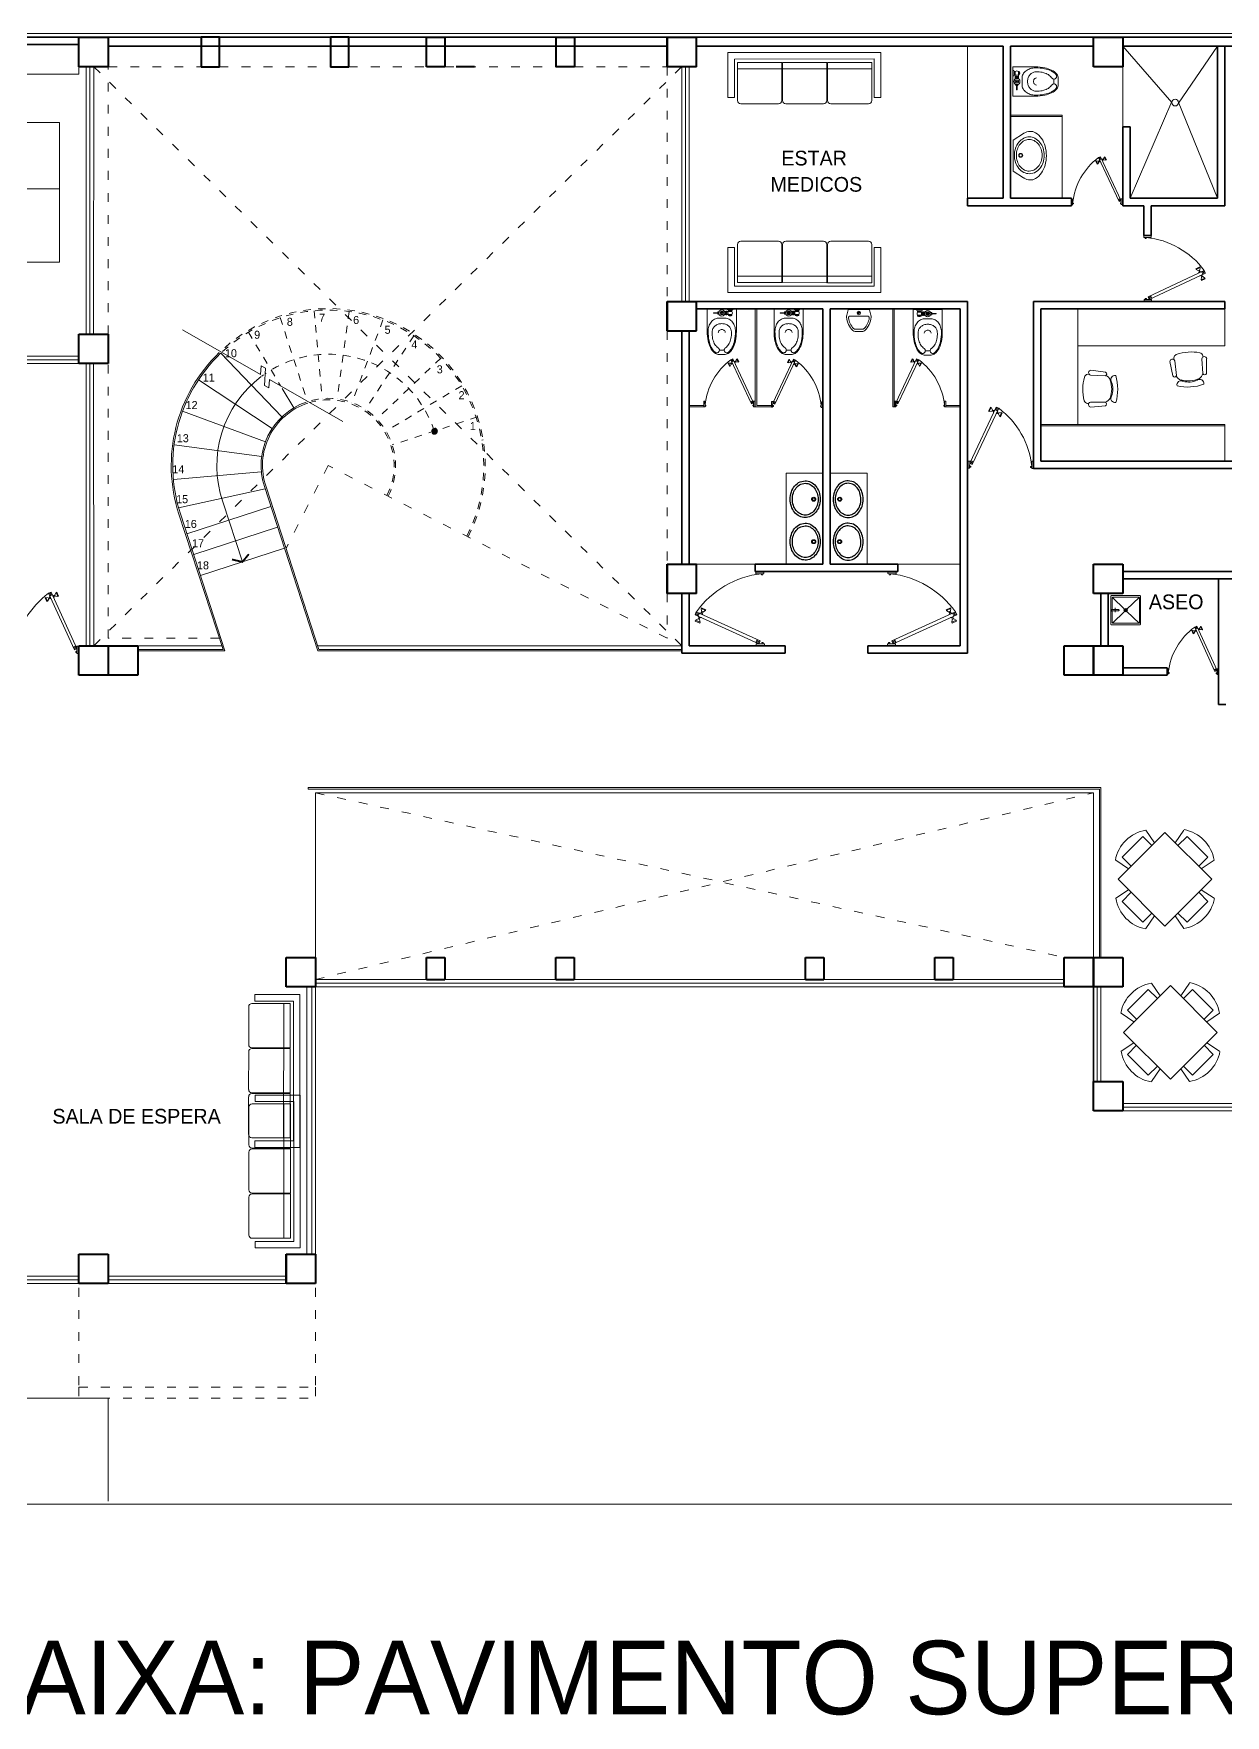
# Model space of a CAD drawing. Header units: millimetres. Extents: x 112 to 218, y 132 to 192.
# Drawn here: x 146.23 to 162.44, y 132.17 to 155.04 of the extents above; entities that cross this region are included whole.
import ezdxf

# ---------------------------------------------------------------- set-up
doc = ezdxf.new("R2010")
doc.units = ezdxf.units.MM
doc.linetypes.add('ACAD_ISO03W100', pattern=[30, 12, -18])
doc.linetypes.add('DIVIDEX2', pattern=[63.5, 25.4, -12.7, 0, -12.7, 0, -12.7])
for name, color, linetype, lineweight in [('Ejes', 1, 'Continuous', 13), ('ESTRUCTURA', 251, 'Continuous', 40), ('MUEBLES', 7, 'Continuous', 15), ('MUEBLESF', 2, 'Continuous', 9), ('Muros', 5, 'Continuous', 35), ('MUROS BAJOS', 150, 'DIVIDEX2', 13), ('PUER', 173, 'Continuous', 9), ('VENTANAS', 6, 'Continuous', 9)]:
    doc.layers.add(name, color=color, linetype=linetype, lineweight=lineweight)
doc.styles.get("Standard").update_dxf_attribs({"font": 'stylu.ttf'})

# ---------------------------------------------------------------- blocks, each defined once
blk = doc.blocks.new('PUEP5')
at = {"layer": 'PUER'}
for p, q in [((-0.88, 0.02), (-0.517, 0.799)), ((-0.844, 0.003), (-0.48, 0.783)), ((-0.517, 0.799), (-0.48, 0.783)), ((-0.88, 0.02), (-0.844, 0.003))]:
    blk.add_line(p, q, dxfattribs=at)
at = {"layer": 'PUER', "color": 30}
for p, q in [((-0.62, 0.743), (-0.595, 0.797)), ((-0.62, 0.743), (-0.611, 0.739)), ((-0.611, 0.739), (-0.586, 0.793)), ((-0.611, 0.739), (-0.575, 0.744)), ((-0.595, 0.797), (-0.586, 0.793)), ((-0.586, 0.793), (-0.567, 0.762)), ((-0.575, 0.744), (-0.567, 0.762)), ((-0.573, 0.749), (-0.555, 0.74)), ((-0.569, 0.758), (-0.551, 0.749)), ((-0.557, 0.736), (-0.549, 0.754)), ((-0.557, 0.736), (-0.552, 0.722)), ((-0.549, 0.754), (-0.536, 0.759)), ((-0.533, 0.763), (-0.48, 0.783)), ((-0.533, 0.763), (-0.497, 0.746)), ((-0.517, 0.799), (-0.48, 0.783)), ((-0.497, 0.746), (-0.517, 0.799)), ((-0.503, 0.71), (-0.516, 0.705)), ((-0.503, 0.71), (-0.494, 0.728)), ((-0.483, 0.706), (-0.501, 0.715)), ((-0.494, 0.728), (-0.499, 0.742)), ((-0.478, 0.715), (-0.497, 0.724)), ((-0.485, 0.702), (-0.476, 0.72)), ((-0.466, 0.671), (-0.485, 0.702)), ((-0.441, 0.725), (-0.476, 0.72)), ((-0.466, 0.671), (-0.441, 0.725)), ((-0.457, 0.667), (-0.466, 0.671)), ((-0.457, 0.667), (-0.432, 0.721)), ((-0.432, 0.721), (-0.441, 0.725)), ((-0.9, 0.05), (-0.88, 0.05)), ((-0.9, 0.05), (-0.9, -0.05)), ((-0.88, -0.05), (-0.88, 0.05)), ((-0.88, 0.02), (-0.827, 0.039)), ((-0.863, 0.056), (-0.827, 0.039)), ((-0.844, 0.003), (-0.863, 0.056)), ((-0.02, 0.05), (0, 0.05)), ((-0.02, -0.05), (-0.02, 0.05)), ((0, 0.05), (0, -0.05)), ((-0.9, -0.05), (-0.88, -0.05)), ((-0.88, -0.02), (-0.865, -0.02)), ((-0.88, -0.035), (-0.865, -0.035)), ((-0.865, -0.035), (-0.865, -0.02)), ((-0.035, -0.02), (-0.02, -0.02)), ((-0.035, -0.035), (-0.035, -0.02)), ((-0.035, -0.035), (-0.02, -0.035)), ((-0.02, -0.05), (0, -0.05))]:
    blk.add_line(p, q, dxfattribs=at)
blk.add_arc((-1.161, -0.141), 1.147, 6.0564, 53.6176, dxfattribs=at)
blk = doc.blocks.new('SILLON3A')
for p, q in [((-0.908, -0.133), (-0.908, -0.653)), ((-0.306, -0.133), (-0.908, -0.133)), ((-0.908, -0.221), (-0.306, -0.221)), ((-0.306, -0.653), (-0.306, -0.133)), ((0.306, -0.133), (-0.296, -0.133)), ((-0.296, -0.133), (-0.296, -0.653)), ((-0.296, -0.221), (0.306, -0.221)), ((0.306, -0.653), (0.306, -0.133)), ((0.919, -0.133), (0.317, -0.133)), ((0.317, -0.133), (0.317, -0.653)), ((0.317, -0.221), (0.919, -0.221)), ((0.919, -0.653), (0.919, -0.133)), ((-0.865, -0.697), (-0.35, -0.697)), ((-0.252, -0.697), (0.263, -0.697)), ((0.36, -0.697), (0.875, -0.697))]:
    blk.add_line(p, q)
blk.add_lwpolyline([(-1.039, 0), (1.039, 0), (1.039, -0.612), (0.951, -0.612), (0.951, -0.087), (-0.951, -0.087), (-0.951, -0.612), (-1.039, -0.612)], close=True)
for centre, start, end in [((-0.865, -0.653), 180, 270), ((-0.35, -0.653), 270, 0), ((-0.252, -0.653), 180, 270), ((0.263, -0.653), 270, 0), ((0.36, -0.653), 180, 270), ((0.875, -0.653), 270, 0)]:
    blk.add_arc(centre, 0.0437, start, end)
blk = doc.blocks.new('FN02')
for p, q in [((0, 1.273), (-0.636, 0.636)), ((-0.583, 0.937), (-0.301, 1.22)), ((-0.177, 1.096), (-0.301, 1.22)), ((-0.141, 1.131), (-0.258, 1.304)), ((0.636, 0.636), (0, 1.273)), ((0.141, 1.131), (0.258, 1.304)), ((0.177, 1.096), (0.301, 1.22)), ((0.301, 1.22), (0.583, 0.937)), ((-0.46, 0.813), (-0.583, 0.937)), ((0.46, 0.813), (0.583, 0.937)), ((-0.495, 0.778), (-0.668, 0.895)), ((0.495, 0.778), (0.668, 0.895)), ((-0.495, 0.495), (-0.668, 0.378)), ((-0.636, 0.636), (0, 0)), ((-0.46, 0.46), (-0.583, 0.336)), ((0, 0), (0.636, 0.636)), ((0.46, 0.46), (0.583, 0.336)), ((0.495, 0.495), (0.668, 0.378)), ((-0.301, 0.053), (-0.583, 0.336)), ((0.583, 0.336), (0.301, 0.053)), ((-0.177, 0.177), (-0.301, 0.053)), ((-0.141, 0.141), (-0.258, -0.032)), ((0.141, 0.141), (0.258, -0.032)), ((0.177, 0.177), (0.301, 0.053))]:
    blk.add_line(p, q)
for centre, start, end in [((-0.176, 0.804), 99.302, 169.581), ((0.168, 0.813), 9.302, 79.581), ((-0.168, 0.46), 189.302, 259.581), ((0.176, 0.469), 279.302, 349.581)]:
    blk.add_arc(centre, 0.507, start, end)
blk = doc.blocks.new('TLTW-P')
for p, q in [((0.23, 0.56), (0.166, 0.56)), ((0.048, 0.001), (0.048, 0.013)), ((0.048, 0.001), (0.12, 0.001)), ((0.06, 0.076), (0.06, 0.088)), ((0.128, 0.076), (0.06, 0.076)), ((0.128, 0.034), (0.06, 0.034)), ((0.06, 0.017), (0.06, 0.034)), ((0.063, 0.085), (0.063, 0.09)), ((0.063, 0.017), (0.063, 0.028)), ((0.078, 0.082), (0.066, 0.082)), ((0.078, 0.031), (0.066, 0.031)), ((0.081, 0.085), (0.081, 0.094)), ((0.081, 0.019), (0.081, 0.028)), ((0.087, 0.085), (0.087, 0.094)), ((0.087, 0.019), (0.087, 0.028)), ((0.102, 0.082), (0.09, 0.093)), ((0.102, 0.031), (0.09, 0.031)), ((0.105, 0.085), (0.105, 0.09)), ((0.105, 0.017), (0.105, 0.028)), ((0.108, 0.076), (0.108, 0.088)), ((0.108, 0.017), (0.108, 0.034)), ((0.12, 0.001), (0.12, 0.013)), ((0.128, 0.079), (0.14, 0.079)), ((0.128, 0.031), (0.128, 0.079)), ((0.128, 0.055), (0.14, 0.055)), ((0.128, 0.031), (0.14, 0.031)), ((0.14, 0.031), (0.14, 0.079)), ((0.152, 0.076), (0.14, 0.076)), ((0.152, 0.034), (0.14, 0.034)), ((0.163, 0.079), (0.152, 0.079)), ((0.152, 0.031), (0.152, 0.079)), ((0.163, 0.031), (0.152, 0.031)), ((0.252, 0.07), (0.237, 0.07)), ((0.252, 0.04), (0.237, 0.04)), ((0.252, 0.04), (0.252, 0.07)), ((0.255, 0.058), (0.309, 0.058)), ((0.255, 0.052), (0.309, 0.052))]:
    blk.add_line(p, q)
for points in [[(0.396, 0.309, 0.049648), (0.384, 0.434, 0.06346), (0.352, 0.527, 0.103485), (0.296, 0.599, 0.178458), (0.246, 0.618), (0.15, 0.618, 0.178458), (0.1, 0.599, 0.103485), (0.044, 0.527, 0.06346), (0.012, 0.434, 0.049648), (0, 0.309), (0, 0), (0.396, 0)], [(0.107, 0.59, 0.103485), (0.055, 0.522, 0.06346), (0.024, 0.432, 0.049648), (0.012, 0.309, 0.075858), (0.023, 0.237, 0.086069), (0.052, 0.18, 0.105985), (0.099, 0.139, 0.126201), (0.15, 0.126), (0.246, 0.126, 0.126201), (0.297, 0.139, 0.105985), (0.344, 0.18, 0.086069), (0.373, 0.237, 0.075858), (0.384, 0.309, 0.049648), (0.372, 0.432, 0.06346), (0.341, 0.522, 0.103485), (0.289, 0.59, 0.097511), (0.275, 0.596, 0.09808), (0.261, 0.596, 0.098895), (0.247, 0.591, 0.099479), (0.237, 0.58, 0.099479), (0.231, 0.567, 0.098895), (0.231, 0.552, 0.09808), (0.237, 0.539, 0.097511), (0.247, 0.528, -0.102445), (0.291, 0.484, -0.077884), (0.318, 0.421, -0.065096), (0.329, 0.34, -0.024284), (0.328, 0.309, -0.115331), (0.318, 0.268, -0.103946), (0.29, 0.232, -0.091071), (0.249, 0.209, -0.083675), (0.198, 0.2, -0.083675), (0.147, 0.209, -0.091071), (0.106, 0.232, -0.103946), (0.078, 0.268, -0.115331), (0.068, 0.309, -0.024284), (0.067, 0.34, -0.065096), (0.078, 0.421, -0.077884), (0.105, 0.484, -0.102445), (0.149, 0.528, 0.097511), (0.159, 0.539, 0.09808), (0.165, 0.552, 0.098895), (0.165, 0.567, 0.099479), (0.159, 0.58, 0.099479), (0.149, 0.591, 0.098895), (0.135, 0.596, 0.09808), (0.121, 0.596, 0.097511)]]:
    blk.add_lwpolyline(points, format="xyb", close=True)
blk.add_lwpolyline([(0.246, 0.323, -0.111064), (0.242, 0.307, -0.102841), (0.232, 0.293, -0.093011), (0.217, 0.284, -0.087082), (0.198, 0.281, -0.087082), (0.179, 0.284, -0.093011), (0.164, 0.293, -0.102841), (0.154, 0.307, -0.111064), (0.15, 0.323, -0.111064)], format="xyb")
blk.add_lwpolyline([(0.174, 0.055), (0.186, 0.034), (0.21, 0.034), (0.222, 0.055), (0.21, 0.076), (0.186, 0.076)], close=True)
for radius in [0.042, 0.024, 0.024, 0.00821]:
    blk.add_circle((0.198, 0.055), radius)
for centre, radius, start, end in [((0.084, -0.092), 0.111, 71.0754, 108.9246), ((0.093, 0.055), 0.039, 147.7952, 212.2048), ((0.084, 0.043), 0.051, 61.9275, 118.0725), ((0.066, 0.085), 0.003, 180, 270), ((0.066, 0.028), 0.003, 90, 180), ((0.078, 0.085), 0.003, 270, 0), ((0.078, 0.028), 0.003, 0, 90), ((0.09, 0.085), 0.003, 180, 270), ((0.09, 0.028), 0.003, 90, 180), ((0.102, 0.085), 0.003, 270, 0), ((0.102, 0.028), 0.003, 0, 90), ((0.075, 0.055), 0.039, 327.7958, 32.2042), ((0.255, 0.061), 0.003, 180, 270), ((0.255, 0.049), 0.003, 90, 180), ((0.309, 0.055), 0.003, 270, 90)]:
    blk.add_arc(centre, radius, start, end)
blk = doc.blocks.new('BMP1')
at = {"layer": 'MUEBLESF'}
for points in [[(0.299, 0.001), (0.299, 0.052, 0.190898), (0.288, 0.08, 0.186994), (0.105, 0.167, 0.089668), (0.077, 0.164), (0.007, 0.144, 0.334146), (0, 0.135), (0, -0.135, 0.334146), (0.007, -0.144), (0.077, -0.164, 0.089668), (0.105, -0.167, 0.186994), (0.288, -0.08, 0.190898), (0.299, -0.052), (0.299, -0.001)], [(0.261, -0.072, 0.210911), (0.268, -0.057), (0.268, 0.057, 0.210911), (0.261, 0.072, 0.148022), (0.115, 0.142, 0.459323), (0.092, 0.122), (0.092, -0.122, 0.459323), (0.115, -0.142, 0.148022), (0.261, -0.072)]]:
    blk.add_lwpolyline(points, format="xyb", dxfattribs=at)
for radius in [0.0236, 0.00865]:
    blk.add_circle((0.048, 0.001), radius, dxfattribs=at)
blk = doc.blocks.new('*X11')
at = {"color": 0}
for p, q in [((1.267, 7.8), (1.302, 7.8)), ((1.268, 7.806), (1.301, 7.806)), ((1.268, 7.794), (1.3, 7.794)), ((1.271, 7.812), (1.298, 7.812)), ((1.272, 7.788), (1.296, 7.788)), ((1.281, 7.818), (1.288, 7.818))]:
    blk.add_line(p, q, dxfattribs=at)
blk = doc.blocks.new('BTAP1')
at = {"layer": 'MUEBLESF'}
for p, q in [((-0.175, -0.023), (-0.016, -0.185)), ((-0.175, -0.386), (-0.016, -0.219)), ((-0.008, -0.057), (-0.008, -0.012)), ((0.008, -0.012), (0.008, -0.057)), ((0.175, -0.023), (0.016, -0.185)), ((0.175, -0.386), (0.016, -0.219))]:
    blk.add_line(p, q, dxfattribs=at)
for points in [[(-0.012, 0), (-0.189, 0, 0.414214), (-0.199, -0.01), (-0.199, -0.394, 0.414214), (-0.189, -0.404), (0.189, -0.404, 0.414214), (0.199, -0.394), (0.199, -0.01, 0.414214), (0.189, 0), (0.012, 0)], [(-0.008, -0.02), (-0.168, -0.02, 0.414214), (-0.178, -0.03), (-0.178, -0.379, 0.414214), (-0.168, -0.389), (0.167, -0.389, 0.414214), (0.177, -0.379), (0.177, -0.03, 0.414214), (0.167, -0.02), (0.008, -0.02)], [(0.008, -0.061), (0.008, -0.106, -0.414214), (0.001, -0.113), (-0.001, -0.113, -0.414214), (-0.008, -0.106), (-0.008, -0.061)]]:
    blk.add_lwpolyline(points, format="xyb", dxfattribs=at)
blk.add_lwpolyline([(-0.01, -0.012), (-0.012, -0.012), (0.012, -0.012), (0.012, 0), (-0.012, 0), (-0.012, -0.012)], dxfattribs=at)
blk.add_lwpolyline([(0.034, -0.057), (-0.027, -0.057), (-0.027, -0.061), (0.034, -0.061)], close=True, dxfattribs=at)
for radius in [0.0232, 0.021]:
    blk.add_circle((0, -0.202), radius, dxfattribs=at)
at = {"layer": 'MUEBLESF', "rotation": 270}
blk.add_blockref('*X11', (-7.801, 1.082), dxfattribs=at)
blk = doc.blocks.new('MUCO03PL')
at = {"color": 0, "linetype": 'ByBlock'}
for p, q in [((-0.228, -0.188), (-0.255, -0.386)), ((-0.179, -0.192), (-0.188, -0.392)), ((0.18, -0.192), (0.18, -0.392)), ((0.229, -0.188), (0.247, -0.386)), ((-0.199, -0.432), (-0.198, -0.41)), ((0.2, -0.432), (0.2, -0.416))]:
    blk.add_line(p, q, dxfattribs=at)
for centre, radius, start, end in [((-0.204, -0.197), 0.0258, 12.2827, 157.7765), ((-0.127, -0.059), 0.0562, 169.9404, 306.7598), ((0.007, -0.668), 0.647, 74.1358, 106.9984), ((-0.093, -0.212), 0.0931, 108.3403, 162.8355), ((0.001, -0.456), 0.353, 69.7134, 110.2866), ((0.001, -0.361), 0.273, 69.7134, 110.2866), ((0.128, -0.058), 0.0565, 235.6625, 12.0378), ((0.071, -0.228), 0.116, 19.4028, 63.4114), ((0.205, -0.197), 0.0258, 22.2235, 167.7173), ((-0.221, -0.384), 0.0341, 183.5132, 345.9932), ((-0.136, -0.415), 0.0651, 194.5083, 247.5673), ((0.137, -0.415), 0.0651, 292.4327, 345.4917), ((0.213, -0.384), 0.0341, 194.0068, 356.4868), ((0.001, 0.16), 0.656, 255.758, 284.242)]:
    blk.add_arc(centre, radius, start, end, dxfattribs=at)
blk = doc.blocks.new('MUOF06PL')
at = {"color": 0, "linetype": 'ByBlock'}
for p, q in [((0.163, 0.506), (-0.162, 0.506)), ((-0.162, 0.426), (-0.162, 0.506)), ((0.163, 0.426), (0.163, 0.506)), ((-0.307, 0.383), (-0.352, 0.107)), ((-0.228, 0.37), (-0.307, 0.383)), ((-0.228, 0.37), (-0.273, 0.094)), ((-0.208, 0.367), (-0.253, 0.091)), ((0.163, 0.426), (-0.162, 0.426)), ((0.163, 0.406), (-0.162, 0.406)), ((0.253, 0.09), (0.209, 0.367)), ((0.229, 0.37), (0.308, 0.382)), ((0.273, 0.093), (0.229, 0.37)), ((0.352, 0.106), (0.308, 0.382)), ((-0.273, 0.094), (-0.253, 0.091)), ((-0.176, 0), (0.176, 0)), ((0.273, 0.094), (0.253, 0.091))]:
    blk.add_line(p, q, dxfattribs=at)
for centre, radius, start, end in [((-0.162, 0.359), 0.147, 89.9632, 170.853), ((0.163, 0.359), 0.147, 9.0735, 89.9632), ((-0.162, 0.359), 0.0669, 89.9632, 170.853), ((-0.162, 0.359), 0.0469, 89.9632, 170.853), ((0.163, 0.359), 0.0669, 9.0735, 89.9632), ((0.163, 0.359), 0.0469, 9.0735, 89.9632), ((-0.312, 0.1), 0.04, 170.853, 350.853), ((-0.176, 0.078), 0.0781, 170.853, 269.9632), ((0.176, 0.078), 0.0781, 269.9632, 9.0735), ((0.313, 0.1), 0.04, 189.147, 9.147)]:
    blk.add_arc(centre, radius, start, end, dxfattribs=at)
blk = doc.blocks.new('MUOF02PL')
at = {"color": 0, "linetype": 'ByBlock'}
for p, q in [((0, 1.9), (-1.747, 1.9)), ((-1.747, 1.9), (-1.747, 0.9)), ((0, 0.9), (0, 1.9)), ((-1.747, 0.9), (0, 0.9)), ((0, 0.9), (-0.45, 0.9)), ((-0.45, 0.9), (-0.45, 0)), ((0, 0), (0, 0.9)), ((-0.45, 0), (0, 0))]:
    blk.add_line(p, q, dxfattribs=at)
at = {"color": 0, "linetype": 'ByBlock', "rotation": 180}
blk.add_blockref('MUOF06PL', (-1.128, 0.823), dxfattribs=at)
blk = doc.blocks.new('BLVP3')
blk.add_lwpolyline([(0, 0.21), (0.139, 0.301, -0.011462), (0.148, 0.307, -0.138503), (0.228, 0.33, -0.161121), (0.303, 0.312, -0.10707), (0.386, 0.233, -0.080439), (0.433, 0.131, -0.068247), (0.451, 0, -0.068247), (0.433, -0.131, -0.080439), (0.386, -0.233, -0.10707), (0.303, -0.312, -0.161121), (0.228, -0.33, -0.138503), (0.148, -0.307, -0.011462), (0.139, -0.301), (0, -0.21), (0, 0.21)], format="xyb")
for points in [[(0.423, -0.004, 0.081396), (0.407, 0.094, 0.089693), (0.363, 0.173, 0.104619), (0.29, 0.232), (0.219, 0.246, 0.118336), (0.144, 0.228, 0.104619), (0.075, 0.173, 0.089693), (0.032, 0.094, 0.081396), (0.016, -0.004, 0.081396), (0.032, -0.102, 0.089693), (0.075, -0.181, 0.104619), (0.144, -0.237, 0.118336), (0.219, -0.255, 0.118336), (0.295, -0.237, 0.104619), (0.363, -0.181, 0.089693), (0.407, -0.102, 0.081396)], [(0.393, -0.004, 0.08109), (0.379, 0.08, 0.089503), (0.342, 0.148, 0.104705), (0.279, 0.199), (0.218, 0.211, 0.11875), (0.153, 0.196, 0.104705), (0.095, 0.148, 0.089503), (0.057, 0.08, 0.08109), (0.043, -0.004, 0.08109), (0.057, -0.089, 0.089503), (0.095, -0.157, 0.104705), (0.153, -0.204, 0.11875), (0.218, -0.22, 0.11875), (0.283, -0.204, 0.104705), (0.342, -0.157, 0.089503), (0.379, -0.089, 0.08109)]]:
    blk.add_lwpolyline(points, format="xyb", close=True)
for centre, radius in [((0.103, -0.004), 0.0266), ((0.102, -0.004), 0.0213)]:
    blk.add_circle(centre, radius)

msp = doc.modelspace()

# ---------------------------------------------------------------- hatches: boundary and pattern name
at = {"layer": 'VENTANAS', "linetype": 'ACAD_ISO03W100', "ltscale": 0.002}
h = msp.add_hatch(color=256, dxfattribs=at)
h.paths.add_polyline_path([(151.667, 149.678, -0.006776), (151.681, 149.639), (151.72, 149.652, 0.418188)])
h.paths.add_polyline_path([(151.722, 149.639, 0.078831), (151.72, 149.652), (151.681, 149.639, -0.006776), (151.693, 149.6, 0.328527)])
h.paths.add_polyline_path([(151.681, 149.639), (151.642, 149.626, 0.41025), (151.693, 149.6, 0.006776)])
h.paths.add_polyline_path([(151.667, 149.678, 0.321036), (151.64, 149.639, 0.078831), (151.642, 149.626), (151.681, 149.639, 0.006776)])

# ---------------------------------------------------------------- linework, layer by layer
for points in [[(156.521, 148.713, -0.081396), (156.537, 148.811, -0.089693), (156.581, 148.89, -0.104619), (156.655, 148.95), (156.725, 148.963, -0.118336), (156.801, 148.945, -0.104619), (156.869, 148.89, -0.089693), (156.913, 148.811, -0.081396), (156.929, 148.713, -0.081396), (156.912, 148.614, -0.089693), (156.869, 148.535, -0.104619), (156.8, 148.48, -0.118336), (156.724, 148.462, -0.118336), (156.649, 148.481, -0.104619), (156.58, 148.536, -0.089693), (156.537, 148.615, -0.081396)], [(156.551, 148.713, -0.08109), (156.565, 148.798, -0.089503), (156.603, 148.866, -0.104705), (156.666, 148.917), (156.727, 148.929, -0.11875), (156.791, 148.913, -0.104705), (156.85, 148.865, -0.089503), (156.887, 148.797, -0.08109), (156.901, 148.713, -0.08109), (156.887, 148.628, -0.089503), (156.849, 148.56, -0.104705), (156.791, 148.513, -0.11875), (156.726, 148.497, -0.11875), (156.661, 148.513, -0.104705), (156.602, 148.561, -0.089503), (156.565, 148.629, -0.08109)], [(157.514, 148.713, 0.081396), (157.497, 148.811, 0.089693), (157.454, 148.89, 0.104619), (157.38, 148.95), (157.309, 148.963, 0.118336), (157.234, 148.945, 0.104619), (157.165, 148.89, 0.089693), (157.122, 148.811, 0.081396), (157.106, 148.713, 0.081396), (157.122, 148.614, 0.089693), (157.166, 148.535, 0.104619), (157.234, 148.48, 0.118336), (157.31, 148.462, 0.118336), (157.386, 148.481, 0.104619), (157.454, 148.536, 0.089693), (157.498, 148.615, 0.081396)], [(157.483, 148.713, 0.08109), (157.469, 148.798, 0.089503), (157.432, 148.866, 0.104705), (157.369, 148.917), (157.308, 148.929, 0.11875), (157.243, 148.913, 0.104705), (157.185, 148.865, 0.089503), (157.148, 148.797, 0.08109), (157.134, 148.713, 0.08109), (157.148, 148.628, 0.089503), (157.185, 148.56, 0.104705), (157.244, 148.513, 0.11875), (157.309, 148.497, 0.11875), (157.374, 148.513, 0.104705), (157.432, 148.561, 0.089503), (157.47, 148.629, 0.08109)], [(156.521, 148.136, -0.081396), (156.537, 148.234, -0.089693), (156.581, 148.313, -0.104619), (156.655, 148.372), (156.725, 148.386, -0.118336), (156.801, 148.368, -0.104619), (156.869, 148.312, -0.089693), (156.913, 148.233, -0.081396), (156.929, 148.135, -0.081396), (156.912, 148.037, -0.089693), (156.869, 147.958, -0.104619), (156.8, 147.903, -0.118336), (156.724, 147.885, -0.118336), (156.649, 147.903, -0.104619), (156.58, 147.959, -0.089693), (156.537, 148.038, -0.081396)], [(156.551, 148.136, -0.08109), (156.565, 148.22, -0.089503), (156.603, 148.288, -0.104705), (156.666, 148.339), (156.727, 148.351, -0.11875), (156.791, 148.335, -0.104705), (156.85, 148.288, -0.089503), (156.887, 148.22, -0.08109), (156.901, 148.135, -0.08109), (156.887, 148.051, -0.089503), (156.849, 147.983, -0.104705), (156.791, 147.935, -0.11875), (156.726, 147.92, -0.11875), (156.661, 147.936, -0.104705), (156.602, 147.983, -0.089503), (156.565, 148.051, -0.08109)], [(157.514, 148.136, 0.081396), (157.497, 148.234, 0.089693), (157.454, 148.313, 0.104619), (157.38, 148.372), (157.309, 148.386, 0.118336), (157.234, 148.368, 0.104619), (157.165, 148.312, 0.089693), (157.122, 148.233, 0.081396), (157.106, 148.135, 0.081396), (157.122, 148.037, 0.089693), (157.166, 147.958, 0.104619), (157.234, 147.903, 0.118336), (157.31, 147.885, 0.118336), (157.386, 147.903, 0.104619), (157.454, 147.959, 0.089693), (157.498, 148.038, 0.081396)], [(157.483, 148.136, 0.08109), (157.469, 148.22, 0.089503), (157.432, 148.288, 0.104705), (157.369, 148.339), (157.308, 148.351, 0.11875), (157.243, 148.335, 0.104705), (157.185, 148.288, 0.089503), (157.148, 148.22, 0.08109), (157.134, 148.135, 0.08109), (157.148, 148.051, 0.089503), (157.185, 147.983, 0.104705), (157.244, 147.935, 0.11875), (157.309, 147.92, 0.11875), (157.374, 147.936, 0.104705), (157.432, 147.983, 0.089503), (157.47, 148.051, 0.08109)]]:
    msp.add_lwpolyline(points, format="xyb", close=True)
for centre, radius in [((156.841, 148.713), 0.0266), ((156.843, 148.713), 0.0213), ((157.195, 148.713), 0.0266), ((157.194, 148.713), 0.0213), ((156.841, 148.135), 0.0266), ((156.843, 148.135), 0.0213), ((157.193, 148.135), 0.0266), ((157.192, 148.135), 0.0213)]:
    msp.add_circle(centre, radius)
at = {"layer": 'Ejes'}
for p, q in [((114.836, 155.045), (214.836, 155.045)), ((149.317, 150.411), (148.255, 151.018)), ((149.317, 150.411), (149.324, 150.527)), ((149.385, 150.493), (149.324, 150.527)), ((149.371, 150.26), (149.385, 150.493)), ((149.431, 150.226), (149.438, 150.342)), ((150.439, 149.77), (149.438, 150.342)), ((149.431, 150.226), (149.371, 150.26)), ((149.071, 147.86), (148.806, 148.676)), ((126.889, 136.485), (147.247, 136.485)), ((147.247, 136.485), (147.247, 135.085)), ((114.836, 135.045), (214.822, 135.045))]:
    msp.add_line(p, q, dxfattribs=at)
at = {"layer": 'Ejes', "linetype": 'ACAD_ISO03W100', "lineweight": 9, "ltscale": 0.01}
for p, q in [((147.049, 154.595), (155.047, 146.72)), ((147.049, 146.72), (155.047, 154.595)), ((147.247, 150.957), (147.247, 154.595)), ((147.247, 154.595), (148.509, 154.595)), ((148.759, 154.595), (150.268, 154.595)), ((150.518, 154.595), (151.576, 154.595)), ((151.826, 154.595), (153.336, 154.595)), ((153.586, 154.595), (154.847, 154.595)), ((154.847, 154.595), (154.847, 151.401)), ((154.847, 151.001), (154.847, 147.831)), ((147.247, 146.822), (147.247, 150.557)), ((150.239, 149.17), (149.665, 148.043)), ((154.847, 146.822), (150.239, 149.17)), ((154.847, 147.431), (154.847, 146.822)), ((148.757, 146.822), (147.247, 146.822)), ((150.067, 142.182), (160.647, 144.72)), ((150.067, 144.72), (160.247, 142.482)), ((146.847, 137.985), (146.847, 136.635)), ((150.067, 137.985), (150.067, 136.635)), ((146.847, 136.635), (150.067, 136.635)), ((146.847, 136.635), (146.847, 136.485)), ((150.067, 136.635), (150.067, 136.485)), ((146.847, 136.485), (150.067, 136.485))]:
    msp.add_line(p, q, dxfattribs=at)
at = {"layer": 'Ejes', "const_width": 0.025}
msp.add_lwpolyline([(148.929, 147.893), (149.071, 147.86), (149.158, 147.966)], dxfattribs=at)
at = {"layer": 'Ejes'}
msp.add_arc((150.239, 149.17), 1.516, 126.9303, 199.0282, dxfattribs=at)
at = {"layer": 'ESTRUCTURA'}
for p, q in [((146.847, 154.595), (146.847, 154.995)), ((146.847, 154.995), (147.247, 154.995)), ((147.247, 154.995), (147.247, 154.595)), ((148.509, 154.995), (148.509, 154.595)), ((148.759, 154.995), (148.509, 154.995)), ((148.759, 154.595), (148.759, 154.995)), ((150.268, 154.995), (150.268, 154.595)), ((150.518, 154.995), (150.268, 154.995)), ((150.518, 154.595), (150.518, 154.995)), ((151.576, 154.595), (151.576, 154.995)), ((151.576, 154.995), (151.826, 154.995)), ((151.826, 154.995), (151.826, 154.595)), ((153.336, 154.595), (153.336, 154.995)), ((153.336, 154.995), (153.586, 154.995)), ((153.586, 154.995), (153.586, 154.595)), ((154.847, 154.995), (154.847, 154.595)), ((154.847, 154.595), (154.847, 154.995)), ((154.847, 154.995), (155.247, 154.995)), ((155.247, 154.595), (155.247, 154.995)), ((160.647, 154.595), (160.647, 154.995)), ((160.647, 154.995), (161.047, 154.995)), ((161.047, 154.995), (161.047, 154.595)), ((147.247, 154.595), (146.847, 154.595)), ((148.509, 154.595), (148.759, 154.595)), ((150.268, 154.595), (150.518, 154.595)), ((151.826, 154.595), (151.576, 154.595)), ((152.228, 154.595), (151.978, 154.595)), ((153.586, 154.595), (153.336, 154.595)), ((155.247, 154.595), (154.847, 154.595)), ((161.047, 154.595), (160.647, 154.595)), ((154.847, 151.401), (154.847, 151.001)), ((154.847, 151.001), (154.847, 151.401)), ((154.847, 151.401), (155.247, 151.401)), ((155.247, 151.001), (155.247, 151.401)), ((154.847, 151.001), (155.247, 151.001)), ((146.847, 150.957), (147.247, 150.957)), ((146.847, 150.557), (146.847, 150.957)), ((147.247, 150.957), (147.247, 150.557)), ((147.247, 150.557), (146.847, 150.557)), ((154.847, 147.831), (154.847, 147.431)), ((154.847, 147.431), (154.847, 147.831)), ((154.847, 147.831), (155.247, 147.831)), ((155.247, 147.431), (155.247, 147.831)), ((160.647, 147.831), (161.047, 147.831)), ((160.647, 147.431), (160.647, 147.831)), ((161.047, 147.831), (161.047, 147.431)), ((155.247, 147.431), (154.847, 147.431)), ((161.047, 147.431), (160.647, 147.431)), ((146.847, 146.32), (146.847, 146.72)), ((146.847, 146.72), (147.247, 146.72)), ((147.247, 146.72), (147.247, 146.32)), ((147.247, 146.72), (147.247, 146.32)), ((147.247, 146.72), (147.647, 146.72)), ((147.647, 146.72), (147.647, 146.32)), ((160.247, 146.32), (160.247, 146.72)), ((160.247, 146.72), (160.647, 146.72)), ((160.647, 146.72), (161.047, 146.72)), ((160.647, 146.32), (160.647, 146.72)), ((160.647, 146.72), (160.647, 146.32)), ((161.047, 146.72), (161.047, 146.32)), ((147.247, 146.32), (146.847, 146.32)), ((147.647, 146.32), (147.247, 146.32)), ((160.647, 146.32), (160.247, 146.32)), ((161.047, 146.32), (160.647, 146.32)), ((149.667, 142.482), (150.067, 142.482)), ((149.667, 142.082), (149.667, 142.482)), ((150.067, 142.482), (150.067, 142.082)), ((151.576, 142.182), (151.576, 142.482)), ((151.576, 142.482), (151.826, 142.482)), ((151.826, 142.482), (151.826, 142.182)), ((153.335, 142.182), (153.335, 142.482)), ((153.335, 142.482), (153.585, 142.482)), ((153.585, 142.482), (153.585, 142.182)), ((156.729, 142.182), (156.729, 142.482)), ((156.729, 142.482), (156.979, 142.482)), ((156.979, 142.482), (156.979, 142.182)), ((158.488, 142.482), (158.738, 142.482)), ((158.488, 142.182), (158.488, 142.482)), ((158.738, 142.482), (158.738, 142.182)), ((160.247, 142.482), (160.647, 142.482)), ((160.247, 142.082), (160.247, 142.482)), ((160.247, 142.082), (160.247, 142.482)), ((160.247, 142.482), (160.647, 142.482)), ((160.647, 142.482), (161.047, 142.482)), ((160.647, 142.082), (160.647, 142.482)), ((160.647, 142.482), (160.647, 142.082)), ((160.722, 142.482), (160.972, 142.482)), ((161.047, 142.482), (161.047, 142.082)), ((150.067, 142.082), (149.667, 142.082)), ((151.576, 142.182), (151.826, 142.182)), ((153.335, 142.182), (153.585, 142.182)), ((156.729, 142.182), (156.979, 142.182)), ((158.488, 142.182), (158.738, 142.182)), ((160.647, 142.082), (160.247, 142.082)), ((160.647, 142.082), (160.247, 142.082)), ((161.047, 142.082), (160.647, 142.082)), ((160.972, 142.082), (160.722, 142.082)), ((160.647, 140.795), (161.047, 140.795)), ((160.647, 140.395), (160.647, 140.795)), ((161.047, 140.795), (161.047, 140.395)), ((161.047, 140.395), (160.647, 140.395)), ((146.847, 138.045), (146.847, 138.445)), ((146.847, 138.445), (147.247, 138.445)), ((147.247, 138.445), (147.247, 138.045)), ((149.667, 138.445), (150.067, 138.445)), ((149.667, 138.445), (149.667, 138.045)), ((149.667, 138.045), (149.667, 138.445)), ((150.067, 138.445), (150.067, 138.045)), ((147.247, 138.045), (146.847, 138.045)), ((150.067, 138.045), (149.667, 138.045))]:
    msp.add_line(p, q, dxfattribs=at)
at = {"layer": 'MUEBLES'}
for p, q in [((158.932, 152.805), (158.932, 154.875)), ((161.047, 154.875), (161.711, 154.107)), ((162.332, 154.875), (161.801, 154.1)), ((143.247, 154.495), (146.847, 154.495)), ((146.847, 154.595), (146.847, 154.495)), ((161.047, 153.776), (161.047, 154.595)), ((160.218, 153.937), (159.518, 153.937)), ((160.218, 153.917), (160.218, 153.937)), ((161.147, 152.805), (161.713, 154.121)), ((162.332, 152.805), (161.8, 154.121)), ((160.218, 153.917), (159.519, 153.917)), ((160.218, 153.917), (160.218, 152.805)), ((156.047, 151.289), (156.047, 149.969)), ((156.067, 151.301), (156.067, 149.989)), ((157.916, 151.301), (157.916, 149.971)), ((157.936, 151.301), (157.936, 149.969)), ((160.432, 151.301), (160.432, 149.731)), ((162.432, 151.301), (162.432, 150.801)), ((160.432, 150.801), (162.432, 150.801)), ((148.776, 150.698), (149.607, 149.831)), ((148.473, 150.335), (149.476, 149.673)), ((149.611, 150.22), (149.77, 149.955)), ((148.258, 149.912), (149.383, 149.491)), ((155.147, 149.989), (155.347, 149.989)), ((155.147, 149.969), (155.347, 149.969)), ((155.347, 149.989), (155.347, 149.969)), ((156.047, 149.969), (156.267, 149.969)), ((156.067, 149.989), (156.267, 149.989)), ((156.267, 149.989), (156.267, 149.969)), ((157.943, 149.971), (157.916, 149.971)), ((158.636, 149.989), (158.636, 149.969)), ((158.836, 149.989), (158.636, 149.989)), ((158.836, 149.969), (158.636, 149.969)), ((159.932, 149.731), (162.432, 149.731)), ((159.932, 149.711), (162.432, 149.711)), ((162.432, 149.731), (162.432, 149.231)), ((148.142, 149.453), (149.333, 149.292)), ((148.132, 148.979), (149.328, 149.087)), ((156.467, 149.067), (156.467, 147.831)), ((156.467, 149.067), (156.967, 149.067)), ((157.567, 149.067), (157.067, 149.067)), ((157.567, 149.067), (157.567, 147.831)), ((149.38, 148.855), (148.202, 148.597)), ((149.456, 148.616), (148.315, 148.244)), ((149.549, 148.331), (148.408, 147.959)), ((149.642, 148.045), (148.501, 147.674))]:
    msp.add_line(p, q, dxfattribs=at)
msp.add_circle((161.756, 154.107), 0.0455, dxfattribs=at)
at = {"layer": 'Muros'}
for p, q in [((143.247, 154.995), (146.847, 154.995)), ((143.247, 154.895), (146.847, 154.895)), ((147.247, 154.995), (154.847, 154.995)), ((147.247, 154.875), (154.847, 154.875)), ((155.247, 154.995), (160.647, 154.995)), ((155.247, 154.875), (159.418, 154.875)), ((159.047, 154.995), (160.647, 154.995)), ((159.418, 152.805), (159.418, 154.875)), ((159.518, 152.805), (159.518, 154.875)), ((159.518, 154.875), (160.647, 154.875)), ((161.047, 154.995), (166.143, 154.995)), ((161.047, 154.875), (166.023, 154.875)), ((162.332, 152.805), (162.332, 154.875)), ((162.432, 152.705), (162.432, 154.875)), ((161.047, 153.776), (161.047, 152.705)), ((161.147, 153.776), (161.047, 153.776)), ((161.147, 153.776), (161.147, 152.806)), ((158.932, 152.705), (158.932, 152.805)), ((158.932, 152.805), (159.418, 152.805)), ((159.518, 152.805), (160.347, 152.805)), ((160.347, 152.805), (160.347, 152.705)), ((161.147, 152.805), (162.332, 152.805)), ((158.932, 152.705), (160.347, 152.705)), ((159.518, 152.705), (159.418, 152.705)), ((161.047, 152.705), (161.332, 152.705)), ((161.332, 152.705), (161.332, 152.301)), ((161.432, 152.705), (162.432, 152.705)), ((161.432, 152.705), (161.432, 152.301)), ((161.332, 152.301), (161.432, 152.301)), ((155.247, 151.401), (158.932, 151.401)), ((155.247, 151.301), (156.967, 151.301)), ((156.967, 151.301), (156.967, 147.831)), ((157.067, 151.301), (158.832, 151.301)), ((157.067, 151.301), (157.067, 147.831)), ((158.832, 151.301), (158.832, 146.72)), ((158.932, 151.401), (158.932, 146.62)), ((159.832, 151.401), (159.832, 149.131)), ((159.932, 151.401), (159.832, 151.401)), ((159.932, 151.401), (162.432, 151.401)), ((159.932, 151.301), (159.932, 149.231)), ((159.932, 151.301), (162.432, 151.301)), ((162.432, 151.401), (162.432, 151.301)), ((155.047, 147.831), (155.047, 151.001)), ((155.147, 147.831), (155.147, 151.001)), ((159.832, 149.231), (159.832, 149.131)), ((159.832, 149.131), (166.143, 149.131)), ((159.932, 149.231), (166.023, 149.231)), ((156.047, 147.831), (156.967, 147.831)), ((156.047, 147.731), (156.047, 147.831)), ((157.987, 147.831), (157.067, 147.831)), ((157.987, 147.731), (157.987, 147.831)), ((156.047, 147.731), (157.987, 147.731)), ((161.047, 147.731), (167.747, 147.731)), ((161.047, 147.631), (167.747, 147.631)), ((162.347, 147.631), (162.347, 145.92)), ((155.047, 147.431), (155.047, 146.62)), ((155.147, 147.431), (155.147, 146.72)), ((160.747, 147.431), (160.747, 146.72)), ((160.847, 147.431), (160.847, 146.72)), ((155.047, 146.62), (156.453, 146.62)), ((155.147, 146.72), (156.453, 146.72)), ((156.453, 146.72), (156.453, 146.62)), ((158.832, 146.72), (157.578, 146.72)), ((157.578, 146.72), (157.578, 146.62)), ((158.932, 146.62), (157.578, 146.62)), ((161.647, 146.42), (161.047, 146.42)), ((161.647, 146.42), (161.647, 146.32)), ((161.647, 146.32), (161.047, 146.32)), ((162.447, 145.92), (162.347, 145.92)), ((160.647, 140.795), (160.647, 142.082))]:
    msp.add_line(p, q, dxfattribs=at)
at = {"layer": 'MUROS BAJOS'}
for p, q in [((148.79, 146.72), (147.647, 146.72)), ((155.047, 146.72), (150.095, 146.72)), ((150.067, 142.482), (150.067, 144.72)), ((160.647, 144.72), (150.067, 144.72)), ((160.647, 142.482), (160.647, 144.72))]:
    msp.add_line(p, q, dxfattribs=at)
at = {"layer": 'VENTANAS'}
for p, q in [((146.947, 150.957), (146.947, 154.595)), ((146.997, 150.957), (146.997, 154.595)), ((147.047, 150.957), (147.049, 154.595)), ((155.047, 151.401), (155.047, 154.595)), ((155.097, 151.401), (155.097, 154.595)), ((155.147, 154.595), (155.147, 151.401)), ((144.147, 150.657), (146.847, 150.657)), ((144.147, 150.607), (146.847, 150.607)), ((144.147, 150.557), (146.847, 150.557)), ((146.947, 150.557), (146.947, 146.72)), ((146.997, 150.557), (146.997, 146.72)), ((147.047, 150.557), (147.049, 146.72)), ((149.37, 148.885), (150.096, 146.65)), ((149.393, 148.88), (150.111, 146.67)), ((148.208, 148.509), (148.807, 146.67)), ((148.227, 148.515), (148.834, 146.65)), ((156.047, 147.831), (155.247, 147.831)), ((157.987, 147.831), (158.832, 147.831)), ((148.807, 146.67), (147.647, 146.67)), ((148.834, 146.65), (147.647, 146.65)), ((155.047, 146.65), (150.096, 146.65)), ((155.047, 146.67), (150.111, 146.67)), ((160.747, 144.79), (149.967, 144.79)), ((149.967, 144.77), (149.967, 144.79)), ((160.747, 142.482), (160.747, 144.79)), ((160.747, 144.77), (160.747, 144.79)), ((160.727, 144.77), (149.967, 144.77)), ((160.727, 142.482), (160.727, 144.77)), ((149.947, 138.445), (149.947, 142.082)), ((150.017, 138.445), (150.017, 142.082)), ((150.067, 142.182), (151.576, 142.182)), ((150.067, 142.132), (156.364, 142.132)), ((150.067, 138.445), (150.067, 142.082)), ((150.067, 142.082), (151.978, 142.082)), ((151.826, 142.182), (153.335, 142.182)), ((151.978, 142.132), (153.944, 142.132)), ((151.978, 142.082), (156.479, 142.082)), ((153.585, 142.182), (156.364, 142.182)), ((156.364, 142.182), (156.729, 142.182)), ((156.364, 142.132), (160.247, 142.132)), ((156.364, 142.132), (160.247, 142.132)), ((156.364, 142.082), (160.247, 142.082)), ((156.979, 142.182), (158.488, 142.182)), ((158.738, 142.182), (160.247, 142.182)), ((160.647, 140.795), (160.647, 142.082)), ((160.697, 140.795), (160.697, 142.082)), ((160.747, 140.795), (160.747, 142.082)), ((167.747, 140.495), (161.047, 140.495)), ((161.047, 140.445), (167.747, 140.445)), ((161.047, 140.395), (167.747, 140.395)), ((145.247, 138.145), (146.847, 138.145)), ((145.247, 138.095), (146.847, 138.095)), ((145.247, 138.045), (146.847, 138.045)), ((147.247, 138.145), (149.667, 138.145)), ((147.247, 138.095), (149.667, 138.095)), ((147.247, 138.045), (149.667, 138.045))]:
    msp.add_line(p, q, dxfattribs=at)
at = {"layer": 'VENTANAS', "linetype": 'ACAD_ISO03W100', "ltscale": 0.002}
for p, q in [((150.048, 151.277), (150.157, 150.081)), ((150.522, 151.267), (150.361, 150.076)), ((149.153, 150.986), (149.59, 150.255)), ((149.584, 151.182), (149.953, 150.048)), ((150.982, 151.151), (150.56, 150.026)), ((151.404, 150.936), (150.743, 149.933)), ((151.768, 150.633), (150.9, 149.802)), ((152.055, 150.256), (151.024, 149.639)), ((152.27, 149.831), (151.109, 149.453)), ((152.346, 149.52), (152.327, 149.515)), ((151.133, 149.208), (151.153, 149.209))]:
    msp.add_line(p, q, dxfattribs=at)
msp.add_circle((151.681, 149.639), 0.0411, dxfattribs=at)
for radius, start, end in [(2.136, 333.0002, 133.374), (2.116, 333.0002, 133.2095), (1.516, 18.0295, 124.5115), (0.915, 333.0002, 107.5502), (0.895, 333.0002, 106.3562)]:
    msp.add_arc((150.239, 149.17), radius, start, end, dxfattribs=at)
at = {"layer": 'VENTANAS'}
for radius, start, end in [(2.136, 133.9339, 198.0295), (2.116, 133.7752, 198.0295), (0.915, 109.2327, 198.1385), (0.895, 108.0295, 198.8801)]:
    msp.add_arc((150.239, 149.17), radius, start, end, dxfattribs=at)
at = {"layer": 'VENTANAS', "linetype": 'ACAD_ISO03W100', "ltscale": 0.001}
msp.add_arc((150.239, 149.17), 1.516, 125.4765, 126.5798, dxfattribs=at)

# ---------------------------------------------------------------- block references
at = {"layer": 'MUEBLES'}
for name, p, rotation in [('SILLON3A', (156.713, 154.787), 0.01431803130326815), ('TLTW-P', (159.549, 154.592), 270), ('TLTW-P', (155.789, 151.301), 180), ('TLTW-P', (156.698, 151.301), 180), ('MUCO03PL', (160.997, 150.211), 269.6992957796793), ('BTAP1', (160.882, 147.203), 90)]:
    msp.add_blockref(name, p, dxfattribs=dict(at, rotation=rotation))
at = {"layer": 'MUEBLES', "xscale": -1}
for name, p, rotation in [('MUOF02PL', (146.581, 153.836), 180), ('BLVP3', (159.554, 153.386), 179.9031182808669), ('SILLON3A', (156.713, 151.525), 179.9856819686968), ('BMP1', (157.455, 151.294), 90), ('TLTW-P', (158.194, 151.292), 180), ('MUCO03PL', (161.968, 150.219), 184.2762142588804), ('SILLON3A', (149.853, 140.936), 269.9856819686968), ('SILLON3A', (149.857, 139.57), 269.9856819686968)]:
    msp.add_blockref(name, p, dxfattribs=dict(at, rotation=rotation))
at = {"layer": 'MUEBLES'}
for p, xscale, yscale, zscale, rotation in [((160.347, 152.755), -0.7694934969886909, 0.7694934969886873, 0.7694934969886845, 0.2408664146835715), ((161.382, 152.293), -0.9814556627260257, 0.9814556627260203, 0.9814556627260134, 270.240866414683), ((155.347, 150.006), -0.7694934969886909, 0.7694934969886873, 0.7694934969886845, 0.2408664146835715), ((156.96, 149.999), 0.7694934969886909, 0.7694934969886873, 0.7694934969886845, 359.7591335853165), ((158.636, 150.006), 0.7694934969886909, 0.7694934969886873, 0.7694934969886845, 359.7591335853165), ((159.826, 149.179), 0.9814556627260257, 0.9814556627260203, 0.9814556627260134, 359.759133585317), ((156.108, 147.722), 1.108028469929543, 1.10802846992955, 1.108028469929539, 90.44831342478388), ((157.906, 147.722), -1.108028469929543, 1.10802846992955, 1.108028469929539, 269.5516865752161), ((145.958, 146.67), -0.9804644584830129, 0.9804644584830271, 0.9804644584830128, 359.5516865752157), ((161.647, 146.371), -0.7723702727425827, 0.7723702727425632, 0.7723702727425613, 359.5516865752161)]:
    msp.add_blockref('PUEP5', p, dxfattribs=dict(at, xscale=xscale, yscale=yscale, zscale=zscale, rotation=rotation))
for p in [(161.618, 142.907), (161.692, 140.826)]:
    msp.add_blockref('FN02', p, dxfattribs=at)

# ---------------------------------------------------------------- texts
at = {"layer": 'Ejes'}
for s, height, p in [('ESTAR', 0.2, (156.401, 153.252)), ('MEDICOS', 0.2, (156.252, 152.895)), ('11', 0.1089, (148.532, 150.313)), ('12', 0.1089, (148.299, 149.939)), ('13', 0.1089, (148.179, 149.488)), ('14', 0.1089, (148.118, 149.066)), ('15', 0.1089, (148.17, 148.659)), ('16', 0.1089, (148.288, 148.322)), ('17', 0.1089, (148.387, 148.06)), ('18', 0.1089, (148.454, 147.759)), ('ASEO', 0.2, (161.399, 147.217)), ('SALA DE ESPERA', 0.2, (146.487, 140.221))]:
    msp.add_text(s, height=height, dxfattribs=at).set_placement(p)
at = {"layer": 'Ejes', "color": 2}
msp.add_text('02 - PLANTA BAIXA: PAVIMENTO SUPERIOR', height=1, dxfattribs=at).set_placement((136.907, 132.187))
at = {"layer": 'VENTANAS', "linetype": 'ACAD_ISO03W100', "ltscale": 0.002}
for s, height, p in [('7', 0.109, (150.114, 151.126)), ('6', 0.109, (150.577, 151.096)), ('9', 0.109, (149.231, 150.895)), ('8', 0.109, (149.675, 151.071)), ('5', 0.109, (151.005, 150.963)), ('10', 0.1089, (148.834, 150.644)), ('4', 0.109, (151.369, 150.763)), ('3', 0.109, (151.714, 150.425)), ('2', 0.109, (152.011, 150.073)), ('1', 0.109, (152.164, 149.653))]:
    msp.add_text(s, height=height, dxfattribs=at).set_placement(p)

doc.saveas('drawing.dxf')
